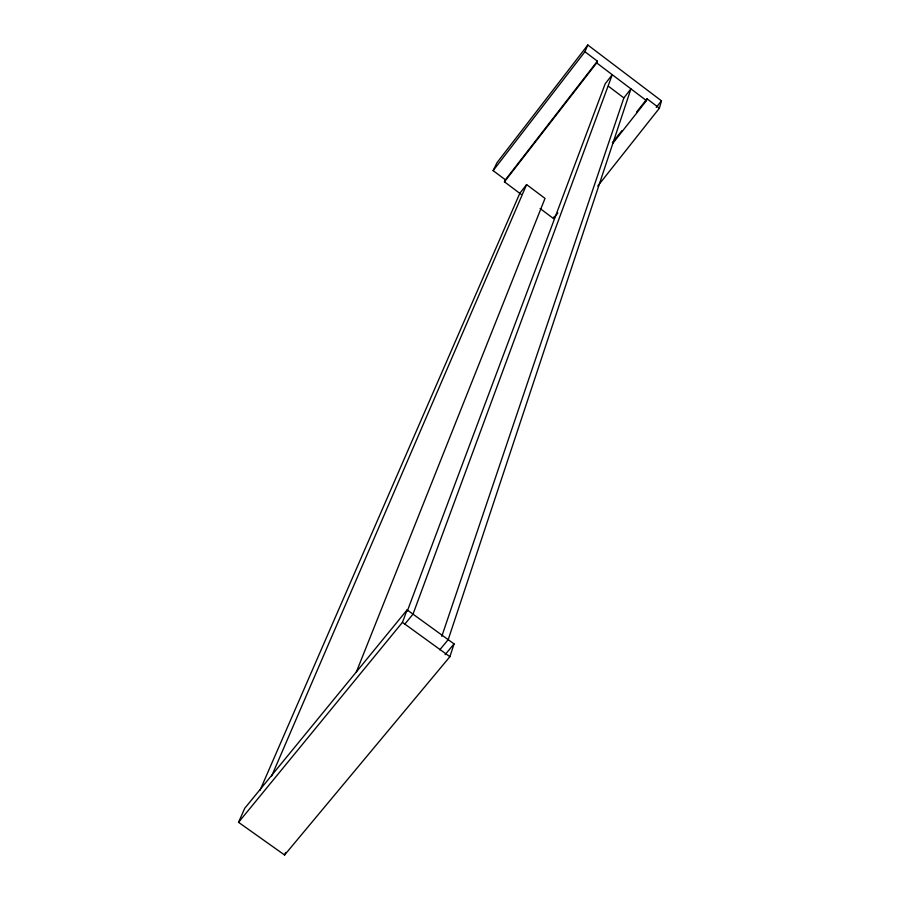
<?xml version="1.0" encoding="UTF-8"?>
<svg xmlns="http://www.w3.org/2000/svg" width="900" height="900" viewBox="0 0 900 900"><rect width="100%" height="100%" fill="white"/><g stroke="black" fill="none" stroke-linecap="round" stroke-linejoin="round"><path stroke-width="1.35" d="M597.735 186.064L659.408 108.18L661.455 100.834L587.812 45L496.98 162.709L493.132 170.629L505.395 179.809L504.45 181.834L521.168 194.355M612.585 143.618L646.47 100.642L647.033 98.797L659.408 108.18M449.887 656.707L454.05 643.905L407.126 609.885L244.744 808.268L238.545 822.33L284.591 855L449.887 656.707L402.446 622.339L407.126 609.885M441.799 636.334L623.857 97.897L630.934 88.864L448.2 639.664L439.74 649.856M407.295 611.111L605.194 83.779L612.259 74.711L413.01 614.137L404.595 624.398M540.113 208.53L553.477 218.542L554.288 216.416M356.265 672.221L545.017 198.394L526.601 184.59L519.795 193.331L259.965 790.447M284.591 855L285.637 852.39M504.45 181.834L596.678 62.91L597.375 61.166L584.921 51.739L587.812 45M271.688 776.014L526.601 184.59M493.132 170.629L584.921 51.739M505.395 179.809L597.375 61.166M612.36 142.774L621.889 130.68M636.626 111.994L647.033 98.797M553.477 218.542L557.831 213.041M656.246 107.415L661.455 100.834M238.545 822.33L402.446 622.339M445.106 654.66L454.05 643.905M596.678 62.91L646.47 100.642M608.49 86.276L623.857 97.897"/></g></svg>
